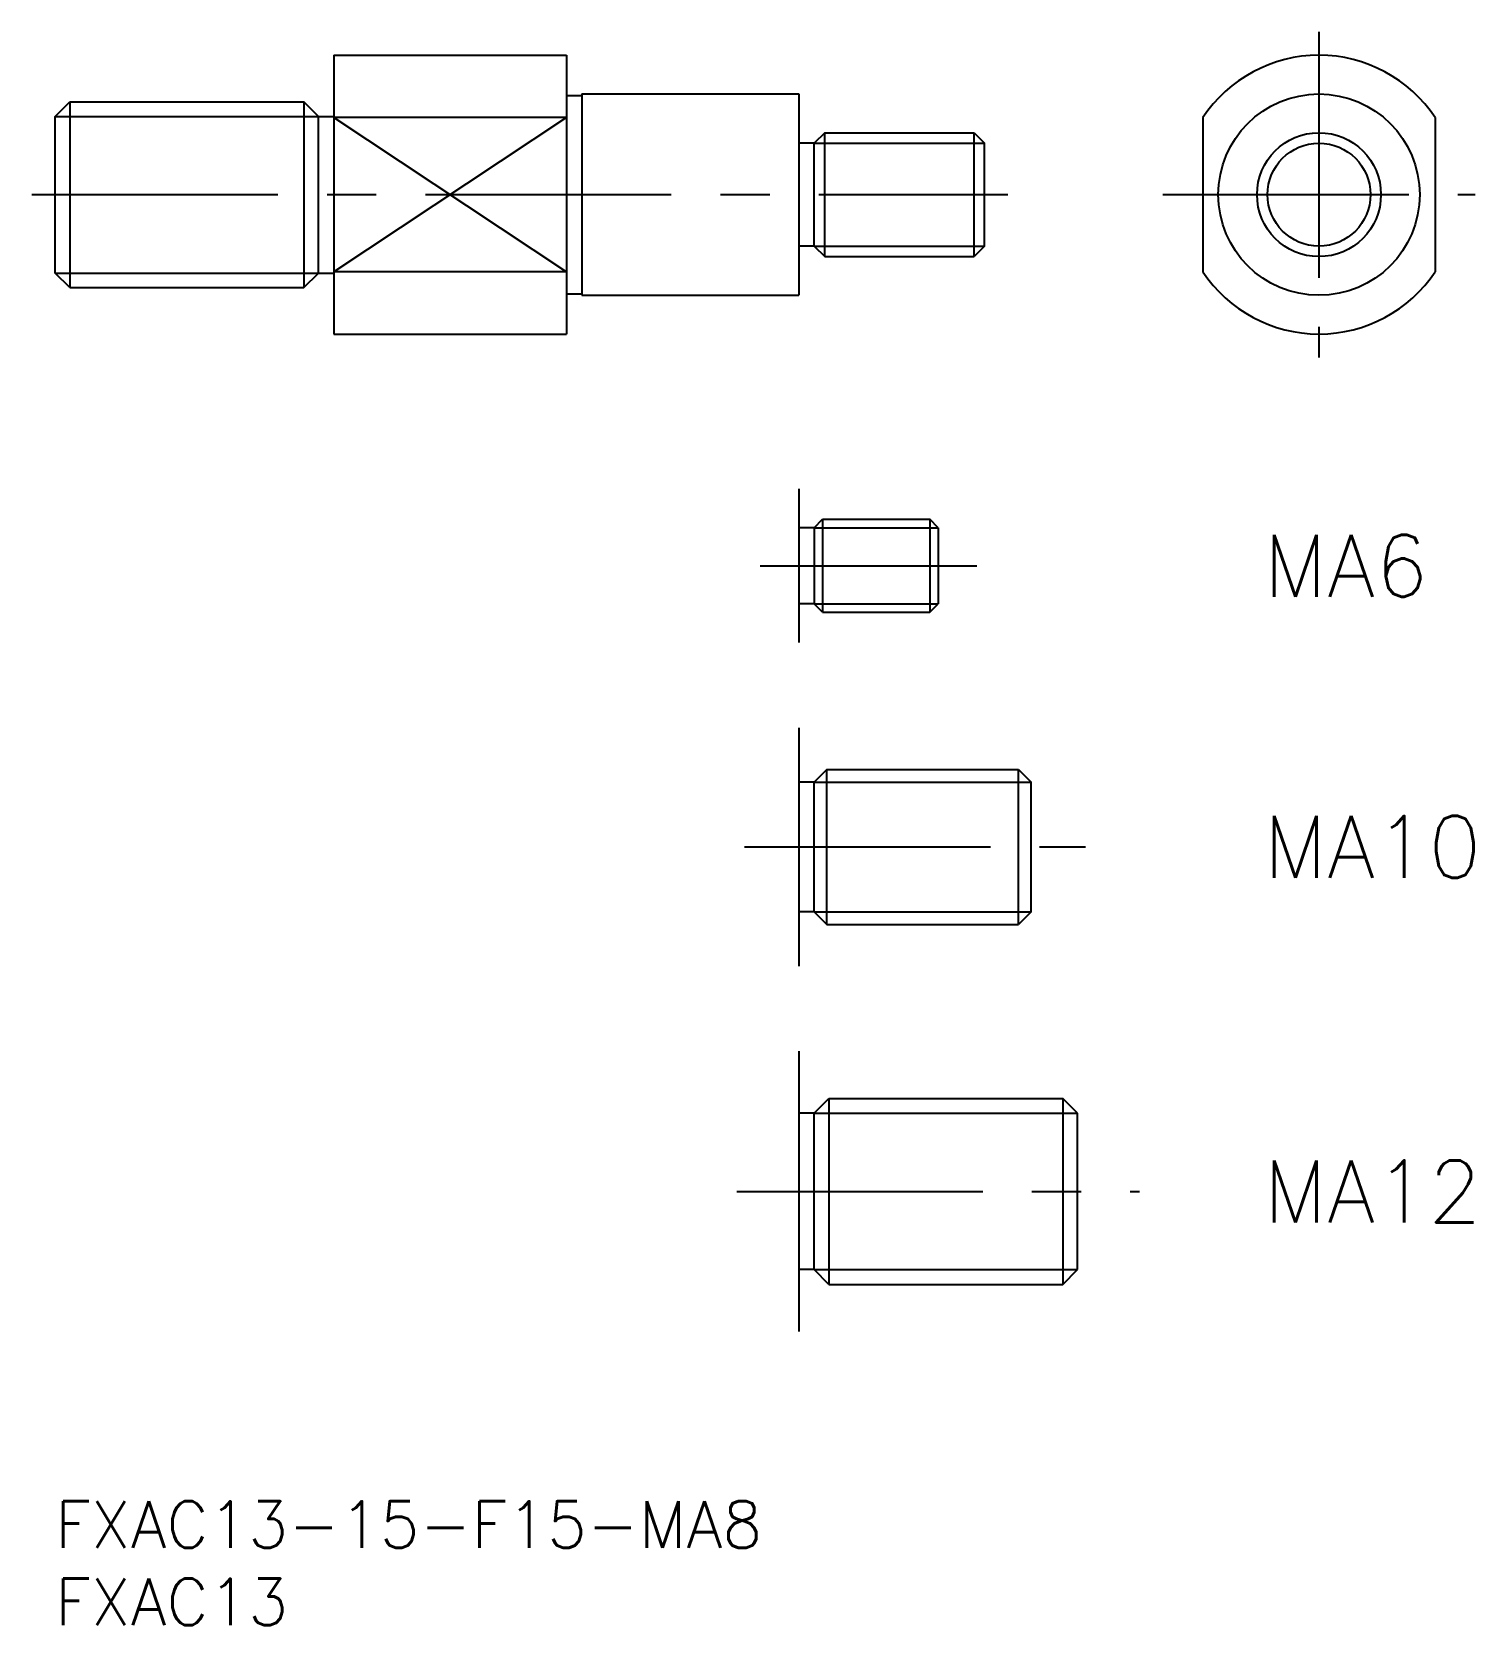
# Model space of a CAD drawing. Extents: x -2 to 92, y -8 to 95.
import ezdxf

# ---------------------------------------------------------------- set-up
doc = ezdxf.new("R2010")
doc.units = 0
doc.header["$LTSCALE"] = 0.5
doc.linetypes.add('CENTER', pattern=[50.8, 31.75, -6.35, 6.35, -6.35])
for name, color, linetype in [('MSM_CENTER', 1, 'CENTER'), ('MSM_CONTINUOUS', 7, 'CONTINUOUS'), ('MSM_NARROW', 5, 'CONTINUOUS'), ('MSM_PART_NUMBER', 7, 'CONTINUOUS')]:
    doc.layers.add(name, color=color, linetype=linetype)
doc.styles.get("Standard").update_dxf_attribs({"font": 'txt.shx', "height": 3, "bigfont": 'bigfont.shx'})

# ---------------------------------------------------------------- blocks, each defined once
blk = doc.blocks.new('*U4')
at = {"layer": 'MSM_PART_NUMBER'}
blk.add_text('FXAC13-15-F15-MA8', height=3, dxfattribs=at).set_placement((0, -3))
blk = doc.blocks.new('*U5')
at = {"layer": 'MSM_PART_NUMBER'}
blk.add_text('FXAC13', height=3, dxfattribs=at).set_placement((0, -8))
blk = doc.blocks.new('*U6')
at = {"layer": 'MSM_PART_NUMBER'}
blk.add_text('MA6', height=4, dxfattribs=at).set_placement((78, 58.3875))
blk = doc.blocks.new('*U7')
at = {"layer": 'MSM_PART_NUMBER'}
blk.add_text('MA10', height=4, dxfattribs=at).set_placement((78, 40.241))
blk = doc.blocks.new('*U8')
at = {"layer": 'MSM_PART_NUMBER'}
blk.add_text('MA12', height=4, dxfattribs=at).set_placement((77.999959, 18))

msp = doc.modelspace()

# ---------------------------------------------------------------- linework, layer by layer
at = {"layer": 'MSM_CENTER'}
for p, q in [((81.58, 94.86), (81.58, 73.83)), ((-1.5, 84.35), (61.5, 84.35)), ((71.5, 84.35), (91.66, 84.35)), ((45.5, 60.39), (59.5, 60.39)), ((44.5, 42.24), (66.5, 42.24)), ((44, 20), (70, 20))]:
    msp.add_line(p, q, dxfattribs=at)
at = {"layer": 'MSM_CONTINUOUS'}
for p, q in [((18, 93.35), (18, 75.35)), ((18, 93.35), (33, 93.35)), ((33, 93.35), (33, 75.35)), ((33, 90.75), (34, 90.75)), ((34, 90.85), (48, 90.85)), ((34, 90.85), (34, 77.85)), ((48, 90.85), (48, 77.85)), ((0, 89.4), (0.95, 90.35)), ((0.95, 90.35), (16.05, 90.35)), ((0.95, 90.35), (0.95, 78.35)), ((17, 89.4), (16.05, 90.35)), ((16.05, 90.35), (16.05, 78.35)), ((0, 79.29), (0, 89.4)), ((17, 79.29), (17, 89.4)), ((17, 89.4), (18, 89.4)), ((33, 89.32), (18, 89.32)), ((74.08, 89.32), (74.08, 79.37)), ((89.08, 89.32), (89.08, 79.37)), ((49, 87.67), (48, 87.67)), ((49.68, 88.35), (49, 87.67)), ((49, 81.02), (49, 87.67)), ((49.68, 88.35), (59.32, 88.35)), ((49.68, 80.35), (49.68, 88.35)), ((59.32, 80.35), (59.32, 88.35)), ((59.32, 88.35), (60, 87.67)), ((60, 81.02), (60, 87.67)), ((49, 81.02), (48, 81.02)), ((49, 81.02), (49.68, 80.35)), ((49.68, 80.35), (59.32, 80.35)), ((60, 81.02), (59.32, 80.35)), ((0.95, 78.35), (0, 79.29)), ((16.05, 78.35), (17, 79.29)), ((17, 79.29), (18, 79.29)), ((33, 79.37), (18, 79.37)), ((0.95, 78.35), (16.05, 78.35)), ((33, 77.95), (34, 77.95)), ((34, 77.85), (48, 77.85)), ((18, 75.35), (33, 75.35)), ((48, 65.35), (48, 55.43)), ((49, 62.85), (48, 62.85)), ((49, 62.85), (49.54, 63.39)), ((49, 62.85), (49, 57.93)), ((49.54, 63.39), (56.46, 63.39)), ((49.54, 63.39), (49.54, 57.39)), ((57, 62.85), (56.46, 63.39)), ((56.46, 63.39), (56.46, 57.39)), ((57, 62.85), (57, 57.93)), ((49, 57.93), (48, 57.93)), ((49.54, 57.39), (49, 57.93)), ((56.46, 57.39), (57, 57.93)), ((49.54, 57.39), (56.46, 57.39)), ((48, 49.93), (48, 34.55)), ((49, 46.43), (48, 46.43)), ((49.81, 47.24), (49, 46.43)), ((49, 38.05), (49, 46.43)), ((49.81, 47.24), (62.19, 47.24)), ((49.81, 37.24), (49.81, 47.24)), ((62.19, 37.24), (62.19, 47.24)), ((62.19, 47.24), (63, 46.43)), ((63, 38.05), (63, 46.43)), ((49, 38.05), (48, 38.05)), ((49, 38.05), (49.81, 37.24)), ((49.81, 37.24), (62.19, 37.24)), ((63, 38.05), (62.19, 37.24)), ((48, 29.05), (48, 10.95)), ((49, 25.05), (49.95, 26)), ((49.95, 26), (65.05, 26)), ((49.95, 26), (49.95, 14)), ((66, 25.05), (65.05, 26)), ((65.05, 26), (65.05, 14)), ((49, 25.05), (48, 25.05)), ((49, 14.95), (49, 25.05)), ((66, 14.95), (66, 25.05)), ((49, 14.95), (48, 14.95)), ((49.95, 14), (49, 14.95)), ((65.05, 14), (66, 14.95)), ((49.95, 14), (65.05, 14))]:
    msp.add_line(p, q, dxfattribs=at)
for radius in [6.5, 4]:
    msp.add_circle((81.58, 84.35), radius, dxfattribs=at)
for start, end in [(33.5573, 146.4427), (213.5573, 326.4427)]:
    msp.add_arc((81.58, 84.35), 9, start, end, dxfattribs=at)
at = {"layer": 'MSM_NARROW'}
for p, q in [((0, 89.4), (17, 89.4)), ((18, 89.32), (33, 79.37)), ((33, 89.32), (18, 79.37)), ((49, 87.67), (60, 87.67)), ((49, 81.02), (60, 81.02)), ((0, 79.29), (17, 79.29)), ((49, 62.85), (57, 62.85)), ((49, 57.93), (57, 57.93)), ((49, 46.43), (63, 46.43)), ((49, 38.05), (63, 38.05)), ((49, 25.05), (66, 25.05)), ((49, 14.95), (66, 14.95))]:
    msp.add_line(p, q, dxfattribs=at)
msp.add_circle((81.58, 84.35), 3.32, dxfattribs=at)

# ---------------------------------------------------------------- block references
at = {"layer": 'MSM_CONTINUOUS'}
for name in ['*U6', '*U7', '*U8', '*U4', '*U5']:
    msp.add_blockref(name, (0, 0), dxfattribs=at)

doc.saveas('drawing.dxf')
